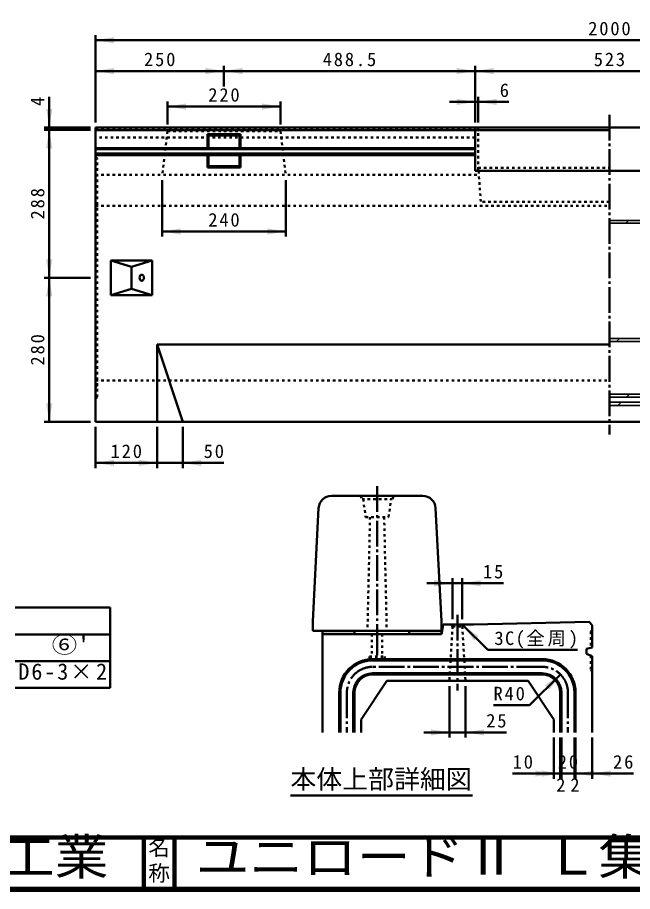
# Model space of a CAD drawing. Units: millimetres, scale not verified. Extents: x 100 to 4105, y 100 to 2870.
# Drawn here: x 1764 to 2961, y 100 to 1800 of the extents above; entities that cross this region are included whole.
import ezdxf
from ezdxf.enums import TextEntityAlignment as Align

# ---------------------------------------------------------------- set-up
doc = ezdxf.new("R2010")
doc.units = ezdxf.units.MM
doc.header["$LTSCALE"] = 5
doc.linetypes.add('USER1', pattern=[2.2, 1, -1.2])
doc.linetypes.add('USER3', pattern=[13.4, 10, -1.2, 1, -1.2])
doc.layers.add('V-nasSTD', color=7, linetype='Continuous', lineweight=50)
doc.styles.add('ＭＳ ゴシック', font='')
doc.styles.get('ＭＳ ゴシック').set_extended_font_data('MS Gothic')

msp = doc.modelspace()

# ---------------------------------------------------------------- hatches: boundary and pattern name
at = {"layer": 'V-nasSTD'}
for points in [[(1952.213, 1761.394), (1916.213, 1755.394), (1952.213, 1749.394)], [(1952.213, 1701.394), (1916.213, 1695.394), (1952.213, 1689.394)], [(2130.213, 1689.394), (2166.213, 1695.394), (2130.213, 1701.394)], [(2202.213, 1701.394), (2166.213, 1695.394), (2202.213, 1689.394)], [(2618.713, 1689.394), (2654.713, 1695.394), (2618.713, 1701.394)], [(2690.713, 1701.394), (2654.713, 1695.394), (2690.713, 1689.394)], [(2092.213, 1632.394), (2056.213, 1626.394), (2092.213, 1620.394)], [(2240.213, 1620.394), (2276.213, 1626.394), (2240.213, 1632.394)], [(2618.713, 1629.394), (2654.713, 1635.394), (2618.713, 1641.394)], [(2696.713, 1641.394), (2660.713, 1635.394), (2696.713, 1629.394)], [(1820.213, 1621.394), (1826.213, 1585.394), (1832.213, 1621.394)], [(1832.213, 1545.394), (1826.213, 1581.394), (1820.213, 1545.394)], [(2082.213, 1389.394), (2046.213, 1383.394), (2082.213, 1377.394)], [(2250.213, 1377.394), (2286.213, 1383.394), (2250.213, 1389.394)], [(1820.213, 1329.394), (1826.213, 1293.394), (1832.213, 1329.394)], [(1832.213, 1257.394), (1826.213, 1293.394), (1820.213, 1257.394)], [(1820.213, 1049.394), (1826.213, 1013.394), (1832.213, 1049.394)], [(1952.213, 939.394), (1916.213, 933.394), (1952.213, 927.394)], [(2000.213, 927.394), (2036.213, 933.394), (2000.213, 939.394)], [(2122.213, 939.394), (2086.213, 933.394), (2122.213, 927.394)], [(2574.961, 693.376), (2610.961, 699.376), (2574.961, 705.376)], [(2665.711, 705.376), (2629.711, 699.376), (2665.711, 693.376)], [(2661.285, 596.288), (2631.586, 617.501), (2652.799, 587.803)], [(2420.336, 600.626), (2420.336, 606.876), (2357.836, 606.876), (2357.836, 600.626)], [(2589.086, 600.626), (2589.086, 606.876), (2526.586, 606.876), (2526.586, 600.626)], [(2799.478, 492.533), (2820.691, 522.231), (2790.993, 501.018)], [(2568.711, 403.376), (2604.711, 409.376), (2568.711, 415.376)], [(2671.961, 415.376), (2635.961, 409.376), (2671.961, 403.376)], [(2771.836, 323.376), (2807.836, 329.376), (2771.836, 335.376)], [(2784.336, 323.376), (2820.336, 329.376), (2784.336, 335.376)], [(2886.336, 335.376), (2850.336, 329.376), (2886.336, 323.376)], [(2918.836, 335.376), (2882.836, 329.376), (2918.836, 323.376)]]:
    msp.add_hatch(color=256, dxfattribs=at).paths.add_polyline_path(points)

# ---------------------------------------------------------------- linework, layer by layer
for p, q in [((1916.213, 1595.394), (1916.213, 1765.394)), ((1916.213, 1755.394), (3916.213, 1755.394)), ((2166.213, 1665.394), (2166.213, 1705.394)), ((2654.713, 1595.394), (2654.713, 1705.394)), ((1916.213, 1695.394), (2166.213, 1695.394)), ((2166.213, 1695.394), (2654.713, 1695.394)), ((2654.713, 1695.394), (3177.713, 1695.394)), ((1826.213, 1645.394), (1826.213, 1585.394)), ((2056.213, 1591.394), (2056.213, 1636.394)), ((2276.213, 1591.394), (2276.213, 1636.394)), ((2604.713, 1635.394), (2654.713, 1635.394)), ((2654.713, 1635.394), (2660.713, 1635.394)), ((2660.713, 1595.394), (2660.713, 1645.394)), ((2720.713, 1635.394), (2660.713, 1635.394)), ((2056.213, 1626.394), (2276.213, 1626.394)), ((1906.213, 1585.394), (1816.213, 1585.394)), ((1906.213, 1581.394), (1816.213, 1581.394)), ((1826.213, 1581.394), (1826.213, 1585.394)), ((1826.213, 1293.394), (1826.213, 1581.394)), ((1916.213, 1585.394), (1916.213, 1013.394)), ((1916.213, 1585.394), (3916.213, 1585.394)), ((2654.713, 1585.394), (2654.713, 1501.394)), ((2654.713, 1585.394), (3177.713, 1585.394)), ((1916.213, 1580.394), (2654.713, 1580.394)), ((2133.913, 1572.694), (2198.513, 1572.694)), ((2133.913, 1572.694), (2136.213, 1570.394)), ((2133.913, 1572.694), (2133.913, 1545.409)), ((2136.213, 1570.394), (2196.213, 1570.394)), ((2136.213, 1570.394), (2136.213, 1545.409)), ((2196.213, 1570.394), (2198.513, 1572.694)), ((2196.213, 1570.394), (2196.213, 1545.409)), ((2198.513, 1572.694), (2198.513, 1545.409)), ((2654.713, 1580.394), (2916.213, 1580.394)), ((1916.213, 1545.409), (2654.713, 1545.409)), ((1916.213, 1543.394), (2654.713, 1543.394)), ((1916.213, 1535.394), (2654.713, 1535.394)), ((1916.213, 1532.036), (2654.713, 1532.036)), ((2133.913, 1532.036), (2133.913, 1508.094)), ((2136.213, 1532.036), (2136.213, 1510.394)), ((2196.213, 1532.036), (2196.213, 1510.394)), ((2198.513, 1532.036), (2198.513, 1508.094)), ((2133.913, 1508.094), (2136.213, 1510.394)), ((2133.913, 1508.094), (2198.513, 1508.094)), ((2136.213, 1510.394), (2196.213, 1510.394)), ((2196.213, 1510.394), (2198.513, 1508.094)), ((2654.713, 1501.394), (3177.713, 1501.394)), ((2046.213, 1483.394), (2046.213, 1373.394)), ((2286.213, 1483.394), (2286.213, 1373.394)), ((2046.213, 1383.394), (2286.213, 1383.394)), ((1946.213, 1326.894), (1946.213, 1259.894)), ((1946.213, 1326.894), (2026.213, 1326.894)), ((1946.213, 1326.894), (1986.213, 1314.894)), ((1986.213, 1314.894), (2026.213, 1326.894)), ((2026.213, 1326.894), (2026.213, 1259.894)), ((1986.213, 1314.894), (1986.213, 1271.894)), ((1906.213, 1293.394), (1816.213, 1293.394)), ((1826.213, 1013.394), (1826.213, 1293.394)), ((1946.213, 1259.894), (1986.213, 1271.894)), ((1946.213, 1259.894), (2026.213, 1259.894)), ((1986.213, 1271.894), (2026.213, 1259.894)), ((2036.213, 1163.394), (2036.213, 1013.394)), ((2036.213, 1163.394), (2086.213, 1013.394)), ((2036.213, 1163.394), (2916.213, 1163.394)), ((1906.213, 1013.394), (1816.213, 1013.394)), ((1916.213, 1013.394), (3916.213, 1013.394)), ((1916.213, 1003.394), (1916.213, 923.394)), ((2036.213, 1003.394), (2036.213, 923.394)), ((2086.213, 1003.394), (2086.213, 923.394)), ((1916.213, 933.394), (2036.213, 933.394)), ((2036.213, 933.394), (2086.213, 933.394)), ((2166.213, 933.394), (2086.213, 933.394)), ((2375.337, 869.376), (2552.835, 869.376)), ((2350.37, 845.657), (2339.086, 625.626)), ((2589.086, 625.626), (2577.802, 845.657)), ((2560.961, 699.376), (2610.961, 699.376)), ((2610.961, 629.376), (2610.961, 709.376)), ((2610.961, 699.376), (2629.711, 699.376)), ((2629.711, 629.376), (2629.711, 709.376)), ((2709.711, 699.376), (2629.711, 699.376)), ((1945, 652), (1760, 652)), ((1945, 600), (1945, 652)), ((2339.086, 625.626), (2339.086, 606.876)), ((2589.086, 625.626), (2589.086, 606.876)), ((2592.836, 619.376), (2589.086, 600.626)), ((2592.836, 619.376), (2651.586, 619.376)), ((2631.586, 617.501), (2679.297, 569.79)), ((2651.586, 619.376), (2876.586, 624.376)), ((2876.586, 624.376), (2882.836, 618.126)), ((2882.836, 574.395), (2882.836, 618.126)), ((1760, 600), (1945, 600)), ((1945, 548), (1945, 600)), ((2339.086, 606.876), (2589.086, 606.876)), ((2357.836, 606.876), (2357.836, 600.626)), ((2357.836, 600.626), (2589.086, 600.626)), ((2357.836, 600.626), (2357.836, 409.376)), ((2420.336, 606.876), (2420.336, 600.626)), ((2526.586, 606.876), (2526.586, 600.626)), ((2589.086, 606.876), (2589.086, 600.626)), ((2854.297, 569.79), (2679.297, 569.79)), ((2871.586, 571.876), (2882.836, 574.395)), ((2871.586, 561.876), (2871.586, 571.876)), ((2871.586, 561.876), (2882.836, 557.678)), ((1760, 548), (1945, 548)), ((1945, 496), (1945, 548)), ((2785.336, 551.876), (2455.336, 551.876)), ((2785.336, 549.376), (2455.336, 549.376)), ((2882.836, 557.678), (2882.836, 409.376)), ((2785.336, 524.376), (2455.336, 524.376)), ((2785.336, 521.876), (2455.336, 521.876)), ((2760.587, 462.127), (2820.691, 522.231)), ((1760, 496), (1945, 496)), ((2482.836, 509.376), (2432.836, 434.376)), ((2482.836, 509.376), (2757.836, 509.376)), ((2604.711, 499.376), (2604.711, 399.376)), ((2635.961, 499.376), (2635.961, 399.376)), ((2757.836, 509.376), (2807.836, 434.376)), ((2390.336, 486.876), (2390.336, 409.376)), ((2392.836, 486.876), (2392.836, 409.376)), ((2417.836, 486.876), (2417.836, 409.376)), ((2420.336, 486.876), (2420.336, 409.376)), ((2820.336, 409.376), (2820.336, 486.876)), ((2822.836, 486.876), (2822.836, 409.376)), ((2847.836, 486.876), (2847.836, 409.376)), ((2850.336, 409.376), (2850.336, 486.876)), ((2760.587, 462.127), (2690.587, 462.127)), ((2432.836, 434.376), (2432.836, 409.376)), ((2807.836, 434.376), (2807.836, 409.376)), ((2554.711, 409.376), (2604.711, 409.376)), ((2604.711, 409.376), (2635.961, 409.376)), ((2715.961, 409.376), (2635.961, 409.376)), ((2807.836, 399.376), (2807.836, 319.376)), ((2820.336, 399.376), (2820.336, 319.376)), ((2822.836, 399.376), (2822.836, 319.376)), ((2847.836, 399.376), (2847.836, 319.376)), ((2850.336, 399.376), (2850.336, 319.376)), ((2882.836, 399.376), (2882.836, 319.376)), ((2727.836, 329.376), (2807.836, 329.376)), ((2807.836, 329.376), (2820.336, 329.376)), ((2820.336, 329.376), (2822.836, 329.376)), ((2822.836, 329.376), (2847.836, 329.376)), ((2847.836, 329.376), (2850.336, 329.376)), ((2850.336, 329.376), (2882.836, 329.376)), ((2962.836, 329.376), (2882.836, 329.376)), ((2295.368, 286.542), (2649.377, 286.542))]:
    msp.add_line(p, q, dxfattribs=at)
at = {"layer": 'V-nasSTD', "linetype": 'USER3'}
for p, q in [((2916.213, 1610.394), (2916.213, 988.394)), ((2464.086, 888.126), (2464.086, 588.126)), ((2620.336, 638.126), (2620.336, 490.626)), ((2464.086, 609.376), (2464.086, 553.126)), ((2785.336, 536.876), (2455.336, 536.876)), ((2405.336, 486.876), (2405.336, 409.376)), ((2835.336, 486.876), (2835.336, 409.376))]:
    msp.add_line(p, q, dxfattribs=at)
at = {"layer": 'V-nasSTD', "linetype": 'USER1'}
for p, q in [((1916.213, 1581.394), (2654.713, 1581.394)), ((2056.213, 1578.394), (2053.213, 1581.394)), ((2276.213, 1578.394), (2279.213, 1581.394)), ((2660.713, 1585.394), (2660.713, 1501.394)), ((2654.713, 1566.394), (1916.213, 1566.394)), ((2056.213, 1578.394), (2046.213, 1493.394)), ((2056.213, 1578.394), (2276.213, 1578.394)), ((2276.213, 1578.394), (2286.213, 1493.394)), ((1919.213, 1525.394), (1916.213, 1527.394)), ((1919.213, 1061.394), (1919.213, 1525.394)), ((1916.213, 1503.394), (1919.213, 1505.394)), ((2660.713, 1507.394), (2916.213, 1507.394)), ((2661.413, 1501.394), (2665.972, 1441.283)), ((1916.213, 1493.394), (2662.02, 1493.394)), ((1916.213, 1433.394), (2916.213, 1433.394)), ((2916.213, 1441.283), (2665.972, 1441.283)), ((1916.213, 1093.394), (2916.213, 1093.394)), ((1916.213, 1083.394), (1919.213, 1081.394)), ((1919.213, 1061.394), (1916.213, 1059.394)), ((2431.586, 869.376), (2434.711, 863.126)), ((2493.461, 863.126), (2496.586, 869.376)), ((2434.711, 863.126), (2493.461, 863.126)), ((2437.211, 863.126), (2441.586, 828.126)), ((2486.586, 828.126), (2490.961, 863.126)), ((2441.586, 828.126), (2486.586, 828.126)), ((2450.336, 828.126), (2445.336, 606.876)), ((2477.836, 828.126), (2482.836, 606.876)), ((2610.961, 615.626), (2604.711, 509.376)), ((2610.961, 615.626), (2607.211, 619.376)), ((2610.961, 615.626), (2629.711, 615.626)), ((2629.711, 615.626), (2633.461, 619.376)), ((2629.711, 615.626), (2635.961, 509.376)), ((2454.086, 600.626), (2454.086, 556.876)), ((2474.086, 600.626), (2474.086, 556.876)), ((2879.961, 605.626), (2882.836, 608.501)), ((2879.961, 605.626), (2879.961, 573.751)), ((2449.086, 556.876), (2479.086, 556.876)), ((2449.086, 556.876), (2449.086, 553.126)), ((2449.086, 553.126), (2479.086, 553.126)), ((2479.086, 556.876), (2479.086, 553.126)), ((2879.961, 558.751), (2879.961, 530.626)), ((2879.961, 530.626), (2882.836, 527.751))]:
    msp.add_line(p, q, dxfattribs=at)
at = {"layer": 'V-nasSTD', "lineweight": 35}
for p, q in [((2916.213, 1404.894), (3018.213, 1404.894)), ((2916.213, 1399.894), (3018.213, 1399.894)), ((2948.352, 1399.894), (2953.352, 1404.894)), ((2916.213, 1175.394), (3018.213, 1175.394)), ((2929.984, 1169.394), (2935.984, 1175.394)), ((2916.213, 1169.394), (3018.213, 1169.394)), ((2916.213, 1067.394), (3018.213, 1067.394)), ((3018.213, 1061.394), (2916.213, 1061.394)), ((2949.263, 1061.394), (2955.263, 1067.394)), ((2916.213, 1051.394), (3018.213, 1051.394)), ((2916.213, 1045.394), (3018.213, 1045.394)), ((2932.763, 1045.394), (2938.763, 1051.394))]:
    msp.add_line(p, q, dxfattribs=at)
at = {"layer": 'V-nasSTD', "lineweight": 100}
for p, q in [((105, 205), (4100, 205)), ((2010, 205), (2010, 105)), ((2070, 205), (2070, 105)), ((105, 105), (4100, 105))]:
    msp.add_line(p, q, dxfattribs=at)
at = {"layer": 'V-nasSTD', "lineweight": 13}
msp.add_lwpolyline([(100, 100), (100, 2870), (4105, 2870), (4105, 100)], close=True, dxfattribs=at)
at = {"layer": 'V-nasSTD'}
for centre, radius, start, end in [((2375.337, 844.376), 25, 90, 177.06433), ((2552.835, 844.376), 25, 2.93567, 90), ((2455.336, 486.876), 65, 90, 180), ((2455.336, 486.876), 62.5, 90, 180), ((2785.336, 486.876), 65, 0, 90), ((2785.336, 486.876), 62.5, 0, 90), ((2455.336, 486.876), 37.5, 90, 180), ((2455.336, 486.876), 35, 90, 180), ((2785.336, 486.876), 37.5, 0, 90), ((2785.336, 486.876), 35, 0, 90)]:
    msp.add_arc(centre, radius, start, end, dxfattribs=at)
at = {"layer": 'V-nasSTD', "linetype": 'USER3'}
for centre, start, end in [((2455.336, 486.876), 90, 180), ((2785.336, 486.876), 0, 90)]:
    msp.add_arc(centre, 50, start, end, dxfattribs=at)
at = {"layer": 'V-nasSTD'}
msp.add_ellipse((2006.213, 1293.394), major_axis=(0, 6), ratio=0.707107, dxfattribs=at)

# ---------------------------------------------------------------- texts
at = {"layer": 'V-nasSTD', "style": 'ＭＳ ゴシック'}
for s, height, p in [('6', 26.39, (2702.713, 1671.394)), ('本体上部詳細図', 36.95, (2295.368, 336.942)), ('2', 26.39, (2812.586, 320.376)), ('2', 26.39, (2840.086, 320.376)), ('名', 30.79, (2018.982, 200.999)), ('称', 30.79, (2018.976, 151.01))]:
    msp.add_text(s, height=height, dxfattribs=at).set_placement(p, align=Align.TOP_LEFT)
msp.add_text('4', height=26.39, rotation=90, dxfattribs=at).set_placement((1790.213, 1627.394), align=Align.TOP_LEFT)
for s, height, width, p in [("⑥'", 31.67, 1.15, (1830.9, 595.6)), ('株式会社船生コンクリート工業', 69.65, 1.1, (478.279, 202.55)), ('ユニロードⅡ Ｌ集水', 69.65, 1.1, (2111, 202.47))]:
    msp.add_text(s, height=height, dxfattribs=dict(at, width=width)).set_placement(p, align=Align.TOP_LEFT)
at = {"layer": 'V-nasSTD', "attachment_point": 1, "style": 'ＭＳ ゴシック'}
for s, insert, char_height in [('\\T1.2;2000', (2874.813, 1791.394), 26.39), ('\\T1.2;250', (2010.613, 1731.394), 26.39), ('\\T1.2;488.5', (2358.263, 1731.394), 26.39), ('\\T1.2;523', (2885.613, 1731.394), 26.39), ('\\T1.2;220', (2135.613, 1662.394), 26.39), ('\\T1.2;240', (2135.613, 1419.394), 26.39), ('\\T1.2;120', (1945.613, 969.394), 26.39), ('\\T1.2;50', (2126.613, 969.391), 26.39), ('\\T1.2;15', (2670.111, 735.376), 26.39), ('\\T1.15;3C(全周)', (2692.297, 605.79), 26.39), ('\\T1.17;D6-3×2', (1766.1, 543.6), 31.67), ('\\T1.2;R40', (2690.587, 498.127), 26.39), ('\\T1.2;25', (2676.361, 445.376), 26.39), ('\\T1.2;10', (2727.836, 365.376), 26.39), ('\\T1.2;20', (2815.536, 365.376), 26.39), ('\\T1.2;26', (2923.236, 365.376), 26.39)]:
    msp.add_mtext(s, dxfattribs=dict(at, insert=insert, char_height=char_height))
at = {"layer": 'V-nasSTD', "char_height": 26.39, "attachment_point": 1, "rotation": 90, "style": 'ＭＳ ゴシック'}
for s, insert in [('\\T1.2;288', (1790.213, 1406.794)), ('\\T1.2;280', (1790.213, 1122.794))]:
    msp.add_mtext(s, dxfattribs=dict(at, insert=insert))

doc.saveas('drawing.dxf')
